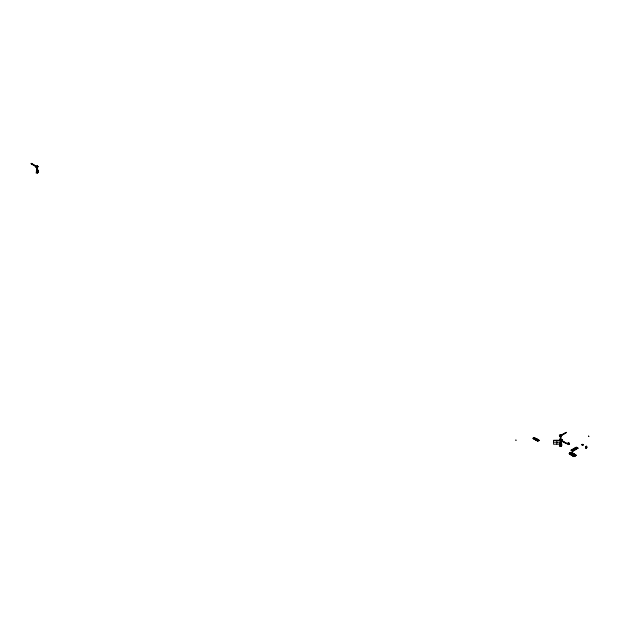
<?xml version="1.0" encoding="UTF-8"?>
<svg xmlns="http://www.w3.org/2000/svg" width="620" height="620" viewBox="0 0 620 620"><rect width="100%" height="100%" fill="white"/><g stroke="black" fill="none" stroke-linecap="round" stroke-linejoin="round"><path stroke-width="0.93" d="M586.016 447.601L585.505 447.377L586.861 447.121L586.342 446.749L585.66 447.175L585.66 447.996L586.706 447.803C585.97 446.144 586.303 446.85 586.396 447.129M38.068 172.058C35.999 171.763 39.874 171.36 36.014 172.91M37.51 171.422L37.107 171.756L38.207 172.43L37.502 172.841L37.061 172.399M568.749 443.711L568.354 443.788L568.858 443.641M568.362 443.61L568.579 444.036M574.252 454.755L574.732 454.289L575.918 455.506L573.996 456.653L574.043 453.933L575.949 455.522L573.965 456.638M586.706 447.206L586.35 446.547M561.131 445.811C562.526 444.618 560.108 446.012 561.317 445.71M561.1 440.828L561.069 445.284L561.565 445.276M571.307 452.321L573.105 453.352L573.136 453.894L571.183 455.026L571.221 452.305C567.145 454.568 570.679 453.933 570.71 452.84M561.55 439.812L560.348 440.471M560.798 446.555C560.077 444.083 561.829 446.718 560.007 445.059L560.007 444.246M560.914 445.656L560.736 445.106M572.57 453.398L571.919 452.972M575.321 455.723L575.391 454.979L574.663 454.786M560.341 439.603L560.852 439.448L560.751 436.178L561.449 436.193C562.131 435.349 559.635 434.163 560.263 435.628L566.192 432.473L560.806 435.589M561.115 435.767L560.263 435.628M560.875 445.408L561.402 445.059M561.317 445.284C561.604 445.679 560.782 445.935 561.046 444.432L559.953 444.238L561.123 445.346M560.472 435.232L560.085 435.488M561.464 440.045L559.728 439.317L561.526 439.851L561.356 440.293L561.495 439.564M561.449 435.775L560.093 435.535M560.116 435.736L560.015 436.356L560.72 436.759L561.115 435.403M572.392 454.166L572.554 454.003M574.895 455.956L574.306 456.328M574.29 456.219L574.019 456.576L574.058 456.188M560.441 435.472L559.767 435.79L559.767 435.318M559.953 444.238L560.689 444.641M560.015 444.199L559.984 446.09M561.286 441.719L561.302 441.828M569.509 453.732L569.873 453.39M569.772 453.91L570.168 453.53M571.059 454.08L570.617 454.6L569.307 453.445L571.221 452.305L573.136 453.367L573.105 453.879L571.144 455.01L571.144 454.483L569.431 453.453L569.423 453.987L569.292 453.46L571.346 452.375M571.191 452.848L573.105 453.662L572.679 453.654M571.477 454.39L571.175 454.94L572.857 453.553M571.408 453.282L571.841 452.887M571.803 454.15L571.408 454.584M573.95 456.405L572.26 455.475L573.175 455.134M572.818 455.886L572.33 455.282M573.872 455.979L573.43 456.227L573.872 455.708M575.205 455.677L575.67 455.638M515.817 440.099L516.204 440.324L515.801 440.053M560.542 441.735L561.17 441.579M570.268 453.321L570.307 453.111M31.295 163.889L31.605 163.347L31.295 163.889C36.441 166.881 36.905 167.966 36.913 166.997M37.688 172.314L37.75 172.871L36.851 171.833L36.619 172.748M37.2 167.206L37.2 170.562L37.223 166.044L36.069 166.571C35.96 166.873 36.371 166.935 36.905 167.299M36.565 167.028L36.549 167.253M538.803 440.495L538.912 440.564M36.89 172.267L36.851 171.833M37.611 171.6L36.952 171.794M536.13 439.068L536.192 438.511L537.78 439.417L537.718 440.068L536.184 439.115L537.749 439.944M559.821 435.395L560.348 435.457M560.294 440.967L562.007 439.875L559.852 439.317M560.263 439.138L560.65 441.177C563.96 438.627 560.325 442.595 560.65 440.386L560.007 440.208L560.007 440.805M560.271 440.797L560.232 440.246M560.488 446.168L560.426 444.439L561.519 443.734M561.108 440.037L561.294 439.611L560.325 439.045L559.728 439.394M561.255 440.146L561.96 440.371M561.643 445.501L561.643 443.734L560.426 444.509L560.077 444.091M37.177 172.104L36.619 171.786L36.727 170.516M36.665 170.624L37.712 170.082M36.983 170.717L36.681 172.856L36.836 170.453M37.921 166.718L37.688 166.323M37.51 172.104C36.541 167.578 39.393 171.399 37.719 172.12M533.735 438.999L533.673 438.472M539.098 440.595L538.927 440.154L539.09 440.518M561.193 445.408L560.371 444.997M561.271 446.036L560.976 445.447M561.317 445.331L560.821 445.54M37.216 167.578L36.859 167.369L36.944 170.384L38.022 170.903L36.665 170.477L36.665 172.662L36.665 172.174M588.574 436.077L588.806 436.449M588.923 436.341L588.519 436.108M560.806 441.153L560.17 440.471M37.51 170.763L37.107 170.802L37.626 170.577M37.626 172.035L37.107 172.073M537.951 440.89C535.788 440.758 539.33 439.929 538.486 439.898M560.015 436.356L560.472 434.946L559.705 435.286L560.224 434.946C562.813 436.193 560.906 436.108 560.015 435.457M581.94 444.92L583.095 444.742L582.32 444.393L581.878 444.827L582.668 444.757L582.164 444.253L582.164 444.804M582.056 444.865L582.676 444.447M535.091 439.2C535.2 441.765 539.811 438.17 536.501 440.091L536.533 440.65L536.564 440.053L534.975 439.169M586.861 447.121L586.257 446.601L586.567 446.927M570.795 454.638L571.082 454.135M573.577 456.281L574.097 456.576L572.283 455.274M560.015 435.604L560.046 435.86M570.392 453.429L570.136 453.228M572.423 454.243L572.097 454.057M574.36 455.46L574.817 455.196M574.562 455.832L574.197 456.041M560.333 436.441L561.038 436.154M561.007 441.549L560.542 442.075M36.836 172.515L37.231 173.042M576.429 447.818L576.732 447.966M560.162 440.394L561.054 439.867M535.006 438.278L534.177 437.488L533.208 438.588M560.023 435.565L560.782 435.798M571.57 453.755L571.973 453.514M573.329 455.328L573.74 455.088M575.29 455.491L575.918 454.979L574.732 454.297M570.811 452.925L571.136 452.724M36.689 172.515L36.774 172.159M575.988 448.066C577.693 448.493 579.491 446.036 571.981 450.709L571.888 450.422M574.136 454.289L572.616 454.824L572.245 455.615L572.144 455.026M37.022 171.678L37.44 171.515M572.524 455.584L573.004 454.77M575.004 455.537L574.577 455.855M582.211 444.47L582.436 444.896M586.226 446.64L586.776 446.664M37.293 171.918L37.34 171.26L36.929 171.5M582.668 444.571L581.994 444.385M575.949 447.896L575.608 448.097C575.949 448.95 577.398 447.377 576.422 447.911M575.856 448.074L576.406 448.214L575.693 447.989L575.647 448.462L575.732 448.051M576.925 447.911L576.608 447.547M576.368 448.601L577.452 447.95M577.204 448.097L576.329 448.601L576.523 447.594M577.243 448.097L576.724 448.368L576.825 447.392L577.383 447.71M561.464 440.2L566.734 443.556L560.806 440.673M572.586 455.537L572.694 455.018M573.105 455.181L572.562 455.034M573.926 454.235L573.833 454.724M575.538 455.196L575.693 455.654M36.479 170.608L36.998 170.229M533.781 438.983L533.27 438.696M37.177 170.763L37.58 170.802M561.898 439.936L561.96 440.51L561.96 439.975M582.916 445.114L582.932 444.532M573.004 454.817L572.927 455.134M576.825 447.392C573.469 449.709 578.142 445.865 577.081 448.183M570.702 454.607C568.711 451.779 570.075 456.514 573.105 453.352L570.005 453.778M573.477 456.212L575.949 454.995L572.818 455.406C570.478 454.189 576.476 457.49 572.818 455.406M573.399 456.095L572.245 455.119L574.167 454.003M569.974 454.166L569.617 453.956M571.09 454.514L571.284 454.91L569.47 453.793M572.74 455.576L573.392 455.847M573.911 456.142C570.71 456.041 573.097 453.15 574.701 454.344L572.927 455.654M569.842 453.22L571.221 452.368L569.423 453.491L571.221 452.414M571.206 453.483L570.439 453.832L571.88 452.724M570.609 453.189L569.331 453.933L569.346 453.468M574.073 454.445L572.144 455.561L572.128 455.072L574.043 454.235M31.326 163.835L31.574 163.401L37.401 166.888M36.069 166.718L37.285 166.013L37.812 166.346M37.037 166.284L36.549 166.292M37.123 167.811L36.673 166.695L37.378 166.284M36.983 166.578L37.037 166.013L37.735 166.493L37.735 167.284L36.905 167.679M37.696 166.245L37.859 166.609M35.945 167.524L37.89 166.4M36.673 167.485L37.378 167.075M36.851 170.926L38.076 170.291L37.541 170.058M36.603 171.143L36.479 170.531L36.983 170.849M37.053 171.174L37.843 171.856M37.518 170.957L38.068 170.841M37.37 172.492L36.634 172.469M38.184 171.701L37.541 171.756M38.076 171.988L38.014 170.206M37.502 172.841L38.207 172.019M533.208 438.317L534.177 437.759M533.433 438.797L535.021 437.883M534.859 439.34L536.432 438.704M536.284 439.89L537.385 439.262M536.75 440.363L537.718 439.797M537.331 440.564L538.61 439.898M537.393 440.727L538.361 440.169M537.587 441.2L539.106 440.316M538.361 440.44L538.927 440.696L538.439 440.417M560.015 436.038L561.154 435.387M560.488 435.767L566.51 432.287M566.192 432.76L560.72 435.976L560.79 439.448M560.472 436.387L560.116 436.589L560.565 436.255M561.038 435.883L561.449 435.651M560.542 439.262L560.472 436.201L560.116 436.589M560.007 440.208L560.689 439.812M560.806 439.704L561.542 439.913M560.186 444.137L553.544 444.246L553.544 440.308L560.333 440.301L561.433 439.564M560.364 440.409L561.046 440.014M560.139 440.68L562.084 439.557M561.96 439.828L560.991 440.533M560.899 440.797L561.224 441.339M560.829 441.006L561.96 440.246M559.953 444.168L561.108 443.571M560.31 444.16L561.286 443.594M561.581 444.16L559.852 444.858L560.209 444.649M561.271 445.873L560.503 446.299L559.821 445.904L561.1 444.742M560.62 445.292L561.046 445.028M559.821 445.904L560.341 445.61M560.736 445.3L561.201 445.121L560.744 445.462M559.953 445.935L560.077 444.021M560.247 446.369L562.014 445.013M560.821 440.557L566.455 443.68L566.734 443.192M569.331 443.788L568.61 443.37L567.951 443.904L567.928 443.013L568.61 442.618L568.966 443.641L567.997 444.269L569.144 444.145L567.997 444.269M567.928 443.013L568.966 442.82M567.928 443.719L568.284 443.811M571.105 450.112L576.267 447.129L577.964 448.105L572.795 451.375L571.105 450.112L572.795 451.089L577.964 448.105M571.105 450.399L576.267 447.423L577.964 448.392M571.408 450.283L576.569 447.299M571.609 450.368L577.282 447.516M575.631 448.322L577.282 447.454L577.29 448.19M582.637 444.408L582.529 445.121M572.361 450.942L577.662 447.935M586.024 447.237L586.613 447.5M586.861 447.012L585.861 447.694M585.66 447.996L586.706 447.803M571.253 452.592L571.221 452.305M571.346 452.337L571.276 452.546M534.177 438.03L534.215 437.472L534.835 437.72M536.711 440.107L536.664 440.603M582.846 445.052L582.637 445.036M570.555 453.367L570.942 453.514M560.883 439.936L561.185 441.928M568.711 443.819L569.144 444.145M576.034 448.524L576.267 447.71L576.189 448.702M37.208 171.593L37.626 171.632M37.936 171.748L37.34 171.329M536.672 440.657L537.773 439.999L537.656 439.417L536.13 438.542M538.439 440.471L538.361 439.898L538.927 440.154M534.262 437.999L534.897 438.286M574.019 455.111L573.229 455.173L574.446 455.871M553.544 440.417L560.186 440.417M553.544 442.223L560.186 442.223M577.29 447.694L576.104 447.803L576.104 448.748M560.41 434.984L560.263 440.851M560.953 444.734L560.511 444.881M37.184 166.036L37.285 166.555M560.821 440.502L560.333 440.301M559.651 435.736L560.387 435.984M537.835 441.332L537.346 441.045L538.61 440.44M574.182 454.321L575.918 455.289M571.625 454.243L570.439 453.561M572.74 455.165L573.26 455.46L572.748 455.793M569.927 454.088L571.175 454.507M572.128 455.072L572.245 455.615M582.8 444.308L583.218 444.548M585.621 446.842L586.753 447.5M585.66 447.175L586.016 448.198M559.287 435.147L561.232 436.271M560.371 436.147L561.077 436.558M577.282 447.454L576.98 448.252M577.096 448.082L576.476 447.462L576.685 448.415M575.926 447.911L576.608 448.097M560.085 439.185L561.061 439.743M567.773 443.695L568.284 444.036L568.284 443.215M575.468 448.175L576.104 448.593M560.534 439.975L567.029 443.726M560.806 440.851L561.255 440.998L561.255 439.851M560.689 441.37L561.379 441.773M561.643 443.804L561.17 443.502M561.146 443.858L560.581 443.858L560.519 440.859M560.565 443.742L561.03 444.013M571.593 450.283L571.981 450.709M560.519 445.532L561.216 445.896M559.821 445.493L560.503 446.299M569.919 453.84L570.571 454.22M533.681 438.387L533.185 438.069L534.432 437.488L533.208 438.728L533.161 438.092L533.797 438.495M537.393 440.456L537.835 440.789M36.673 166.695L37.735 167.284M31 163.355L36.704 166.648M36.069 167.261L36.534 167.454M38.207 172.43L37.526 171.624M36.603 171.748L37.495 172.422M535.029 439.782L536.75 440.626M561.325 439.634L561.418 441.525M568.788 443.471L568.61 442.44M561.038 439.774L560.999 440.557M561.03 440.929L561.178 445.23M560.961 435.225L560.961 435.767M560.759 444.199L560.759 439.642L560.689 440.564M560.612 435.232L560.612 439.782M37.75 172.461L37.75 172.871M37.448 167.385L37.448 170.384L36.386 170.725L36.386 172.422M37.262 166.083L37.27 170.639M37.231 171.732L37.231 172.205M37.029 166.904L37.029 167.687M586.342 445.943L586.342 448.19M583.001 444.711L583.001 445.393M568.61 443.37L568.61 444.687M560.689 444.052L560.689 445.695M560.364 444.036L560.364 444.858M560.186 440.308L560.186 444.246M556.861 440.308L556.861 444.137M537.873 440.177L537.873 440.719M537.238 439.805L537.238 440.347M533.696 437.767L533.696 438.309M37.34 170.329L37.161 171.205"/></g></svg>
